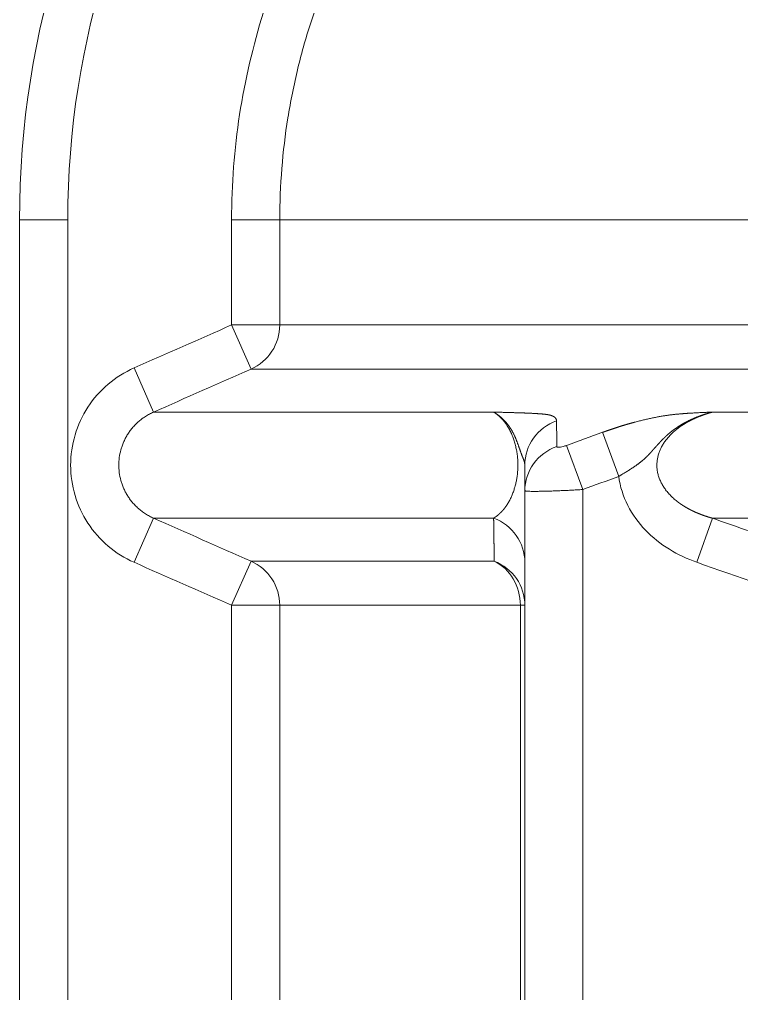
# Model space of a CAD drawing. Header units: millimetres. Extents: x 4664 to 8864, y -38 to 2932.
# Drawn here: x 7981.18 to 8000.72, y 1849.06 to 1875.44 of the extents above; entities that cross this region are included whole.
import ezdxf

# ---------------------------------------------------------------- set-up
doc = ezdxf.new("R2010")
doc.units = ezdxf.units.MM

msp = doc.modelspace()

# ---------------------------------------------------------------- linework, layer by layer
at = {"lineweight": 5}
for p, q in [((7982.482, 1870.016), (7981.176, 1870.016)), ((7981.176, 1870.016), (7981.176, 1707.535)), ((7982.482, 1707.535), (7982.482, 1870.016)), ((7986.918, 1870.016), (7986.918, 1867.166)), ((7986.918, 1870.016), (8049.112, 1870.016)), ((7988.222, 1867.166), (7988.222, 1870.016)), ((7986.918, 1867.166), (8049.112, 1867.166)), ((7986.918, 1867.166), (7987.445, 1865.971)), ((7984.276, 1866.001), (7984.803, 1864.806)), ((7987.445, 1865.971), (8048.214, 1865.971)), ((7994.012, 1864.806), (7984.803, 1864.806)), ((8052.029, 1864.806), (7999.933, 1864.806)), ((7997.397, 1863.064), (7996.962, 1864.258)), ((7996.423, 1862.708), (7995.986, 1863.903)), ((7994.855, 1714.873), (7994.855, 1862.677)), ((7996.423, 1862.708), (7996.423, 1714.842)), ((7984.276, 1860.738), (7984.803, 1861.933)), ((7994.012, 1861.933), (7984.803, 1861.933)), ((7999.513, 1860.738), (7999.933, 1861.933)), ((8055.342, 1861.933), (7999.933, 1861.933)), ((7986.918, 1859.573), (7987.445, 1860.768)), ((7994.029, 1860.768), (7987.445, 1860.768)), ((7986.918, 1859.573), (7986.918, 1848.517)), ((7986.918, 1859.573), (7994.855, 1859.573)), ((7988.222, 1848.517), (7988.222, 1859.573)), ((7994.735, 1859.573), (7994.735, 1848.517))]:
    msp.add_line(p, q, dxfattribs=at)
for radius in [24.377, 23.071]:
    msp.add_arc((8005.553, 1870.016), radius, 110.0316, 180, dxfattribs=at)
at = {"lineweight": 5, "extrusion": (0, 0, -1)}
for centre, major_axis, ratio, start_param, end_param in [((7986.918, 1867.166), (0, -1.306), 0.998861, 4.712389, 5.867354), ((7996.161, 1863.372), (-1.306, 0), 0.973612, 0, 1.221386), ((7996.161, 1862.677), (-1.306, 0), 0.971, 0, 1.228846), ((7993.55, 1860.738), (1.306, 0), 0.978111, 5.074213, 6.283185), ((7986.918, 1859.573), (0, -1.306), 0.998861, 3.557424, 4.712389), ((7993.55, 1859.573), (0, -1.306), 0.907984, 3.557424, 4.712389), ((7993.55, 1859.573), (1.306, 0), 0.98331, 5.087935, 6.283185)]:
    msp.add_ellipse(centre, major_axis=major_axis, ratio=ratio, start_param=start_param, end_param=end_param, dxfattribs=at)
at = {"lineweight": 5}
for points, knots in [([(7999.241, 1887.601), (7998.338, 1887.273), (7997.467, 1886.878), (7995.79, 1885.957), (7994.983, 1885.429), (7993.476, 1884.271), (7992.771, 1883.638), (7991.456, 1882.265), (7990.843, 1881.518), (7989.751, 1879.957), (7989.268, 1879.141), (7988.638, 1877.865), (7988.444, 1877.431), (7988.088, 1876.545), (7987.926, 1876.091), (7987.207, 1873.811), (7986.918, 1871.938), (7986.918, 1870.016)], [0, 0, 0, 0, 0.125, 0.125, 0.25, 0.25, 0.375, 0.375, 0.5, 0.5, 0.625, 0.625, 0.6875, 0.6875, 0.75, 0.75, 1, 1, 1, 1]), ([(7988.222, 1870.016), (7988.222, 1870.48), (7988.241, 1870.942), (7988.314, 1871.862), (7988.369, 1872.319), (7988.515, 1873.225), (7988.605, 1873.674), (7988.82, 1874.561), (7988.945, 1874.998), (7989.228, 1875.86), (7989.385, 1876.285), (7989.732, 1877.117), (7989.921, 1877.526), (7990.329, 1878.324), (7990.547, 1878.715), (7991.013, 1879.475), (7991.259, 1879.845), (7991.778, 1880.564), (7992.051, 1880.912), (7992.62, 1881.585), (7992.916, 1881.91), (7993.531, 1882.534), (7993.849, 1882.834), (7994.505, 1883.407), (7994.843, 1883.68), (7995.536, 1884.199), (7995.891, 1884.445), (7996.616, 1884.909), (7996.986, 1885.127), (7997.739, 1885.534), (7998.122, 1885.722), (7998.898, 1886.071), (7999.291, 1886.23), (7999.688, 1886.375)], [0, 0, 0, 0, 0.0625, 0.0625, 0.125, 0.125, 0.1875, 0.1875, 0.25, 0.25, 0.3125, 0.3125, 0.375, 0.375, 0.4375, 0.4375, 0.5, 0.5, 0.5625, 0.5625, 0.625, 0.625, 0.6875, 0.6875, 0.75, 0.75, 0.8125, 0.8125, 0.875, 0.875, 0.9375, 0.9375, 1, 1, 1, 1]), ([(7984.276, 1866.001), (7983.765, 1865.775), (7983.33, 1865.405), (7982.723, 1864.474), (7982.56, 1863.92), (7982.56, 1862.818), (7982.726, 1862.26), (7983.179, 1861.567), (7983.364, 1861.357), (7983.787, 1860.998), (7984.021, 1860.851), (7984.276, 1860.738)], [0, 0, 0, 0, 0.25, 0.25, 0.5, 0.5, 0.75, 0.75, 0.875, 0.875, 1, 1, 1, 1]), ([(7984.803, 1861.933), (7984.765, 1861.95), (7984.728, 1861.968), (7984.655, 1862.007), (7984.62, 1862.028), (7984.551, 1862.072), (7984.518, 1862.096), (7984.454, 1862.144), (7984.392, 1862.195), (7984.306, 1862.277), (7984.228, 1862.364), (7984.157, 1862.456), (7984.094, 1862.551), (7984.039, 1862.65), (7983.991, 1862.75), (7983.951, 1862.852), (7983.93, 1862.921), (7983.901, 1863.025), (7983.887, 1863.095), (7983.874, 1863.198), (7983.87, 1863.233), (7983.867, 1863.284), (7983.866, 1863.31), (7983.865, 1863.335), (7983.865, 1863.352), (7983.865, 1863.361), (7983.865, 1863.437), (7983.869, 1863.506), (7983.887, 1863.644), (7983.901, 1863.714), (7983.93, 1863.817), (7983.951, 1863.886), (7983.991, 1863.989), (7984.038, 1864.089), (7984.094, 1864.188), (7984.157, 1864.283), (7984.227, 1864.375), (7984.306, 1864.462), (7984.392, 1864.544), (7984.453, 1864.595), (7984.518, 1864.644), (7984.551, 1864.667), (7984.62, 1864.711), (7984.655, 1864.732), (7984.728, 1864.771), (7984.765, 1864.789), (7984.803, 1864.806)], [0, 0, 0, 0, 0.03125, 0.03125, 0.0625, 0.0625, 0.09375, 0.09375, 0.125, 0.15625, 0.1875, 0.21875, 0.25, 0.28125, 0.3125, 0.34375, 0.375, 0.375, 0.4375, 0.4375, 0.46875, 0.46875, 0.484375, 0.492188, 0.492188, 0.5, 0.5, 0.5625, 0.5625, 0.625, 0.625, 0.65625, 0.6875, 0.71875, 0.75, 0.78125, 0.8125, 0.84375, 0.875, 0.90625, 0.90625, 0.9375, 0.9375, 0.96875, 0.96875, 1, 1, 1, 1]), ([(7994.012, 1864.806), (7994.013, 1864.805), (7994.016, 1864.804), (7994.019, 1864.802), (7994.023, 1864.799), (7994.027, 1864.797), (7994.03, 1864.794), (7994.034, 1864.792), (7994.038, 1864.79), (7994.041, 1864.787), (7994.045, 1864.785), (7994.049, 1864.782), (7994.052, 1864.78), (7994.056, 1864.777), (7994.059, 1864.775), (7994.063, 1864.772), (7994.067, 1864.77), (7994.07, 1864.767), (7994.074, 1864.765), (7994.077, 1864.762), (7994.081, 1864.76), (7994.084, 1864.757), (7994.088, 1864.754), (7994.091, 1864.752), (7994.095, 1864.749), (7994.098, 1864.746), (7994.102, 1864.744), (7994.105, 1864.741), (7994.109, 1864.738), (7994.112, 1864.736), (7994.116, 1864.733), (7994.119, 1864.73), (7994.122, 1864.727), (7994.126, 1864.724), (7994.129, 1864.722), (7994.133, 1864.719), (7994.136, 1864.716), (7994.139, 1864.713), (7994.143, 1864.71), (7994.146, 1864.707), (7994.149, 1864.704), (7994.153, 1864.702), (7994.156, 1864.699), (7994.159, 1864.696), (7994.163, 1864.693), (7994.166, 1864.69), (7994.169, 1864.687), (7994.172, 1864.684), (7994.176, 1864.681), (7994.179, 1864.678), (7994.182, 1864.675), (7994.185, 1864.672), (7994.189, 1864.669), (7994.192, 1864.666), (7994.195, 1864.662), (7994.198, 1864.659), (7994.201, 1864.656), (7994.204, 1864.653), (7994.208, 1864.65), (7994.211, 1864.647), (7994.214, 1864.644), (7994.217, 1864.64), (7994.22, 1864.637), (7994.223, 1864.634), (7994.226, 1864.631), (7994.229, 1864.628), (7994.232, 1864.624), (7994.235, 1864.621), (7994.238, 1864.618), (7994.241, 1864.615), (7994.244, 1864.611), (7994.247, 1864.608), (7994.25, 1864.605), (7994.253, 1864.601), (7994.256, 1864.598), (7994.259, 1864.595), (7994.262, 1864.591), (7994.265, 1864.588), (7994.268, 1864.585), (7994.271, 1864.581), (7994.274, 1864.578), (7994.277, 1864.574), (7994.28, 1864.571), (7994.283, 1864.568), (7994.285, 1864.564), (7994.288, 1864.561), (7994.291, 1864.557), (7994.294, 1864.554), (7994.297, 1864.55), (7994.3, 1864.547), (7994.302, 1864.543), (7994.305, 1864.54), (7994.308, 1864.536), (7994.311, 1864.533), (7994.313, 1864.529), (7994.316, 1864.525), (7994.319, 1864.522), (7994.322, 1864.518), (7994.324, 1864.515), (7994.327, 1864.511), (7994.33, 1864.508), (7994.332, 1864.504), (7994.335, 1864.5), (7994.338, 1864.497), (7994.34, 1864.493), (7994.343, 1864.489), (7994.346, 1864.486), (7994.348, 1864.482), (7994.351, 1864.478), (7994.353, 1864.475), (7994.356, 1864.471), (7994.358, 1864.467), (7994.361, 1864.463), (7994.364, 1864.46), (7994.366, 1864.456), (7994.369, 1864.452), (7994.371, 1864.448), (7994.374, 1864.445), (7994.376, 1864.441), (7994.378, 1864.437), (7994.39, 1864.419), (7994.411, 1864.385), (7994.44, 1864.334), (7994.467, 1864.281), (7994.493, 1864.226), (7994.517, 1864.17), (7994.539, 1864.113), (7994.559, 1864.055), (7994.578, 1863.996), (7994.595, 1863.936), (7994.61, 1863.875), (7994.624, 1863.813), (7994.636, 1863.751), (7994.646, 1863.688), (7994.654, 1863.624), (7994.66, 1863.561), (7994.665, 1863.497), (7994.668, 1863.433), (7994.669, 1863.371), (7994.668, 1863.311), (7994.666, 1863.254), (7994.662, 1863.196), (7994.657, 1863.139), (7994.65, 1863.082), (7994.642, 1863.026), (7994.632, 1862.969), (7994.621, 1862.913), (7994.609, 1862.858), (7994.595, 1862.803), (7994.58, 1862.749), (7994.563, 1862.696), (7994.545, 1862.643), (7994.526, 1862.592), (7994.505, 1862.541), (7994.483, 1862.491), (7994.459, 1862.443), (7994.435, 1862.396), (7994.408, 1862.35), (7994.389, 1862.318), (7994.377, 1862.299), (7994.372, 1862.293), (7994.368, 1862.286), (7994.363, 1862.279), (7994.359, 1862.272), (7994.354, 1862.266), (7994.349, 1862.259), (7994.345, 1862.252), (7994.34, 1862.246), (7994.335, 1862.239), (7994.33, 1862.233), (7994.325, 1862.226), (7994.321, 1862.22), (7994.316, 1862.213), (7994.311, 1862.207), (7994.306, 1862.2), (7994.301, 1862.194), (7994.296, 1862.188), (7994.291, 1862.181), (7994.285, 1862.175), (7994.28, 1862.169), (7994.275, 1862.163), (7994.27, 1862.157), (7994.265, 1862.151), (7994.259, 1862.144), (7994.254, 1862.138), (7994.248, 1862.132), (7994.243, 1862.126), (7994.238, 1862.121), (7994.232, 1862.115), (7994.227, 1862.109), (7994.221, 1862.103), (7994.215, 1862.097), (7994.21, 1862.092), (7994.204, 1862.086), (7994.198, 1862.08), (7994.193, 1862.075), (7994.187, 1862.069), (7994.181, 1862.064), (7994.175, 1862.058), (7994.169, 1862.053), (7994.164, 1862.047), (7994.158, 1862.042), (7994.152, 1862.037), (7994.146, 1862.032), (7994.14, 1862.026), (7994.134, 1862.021), (7994.127, 1862.016), (7994.121, 1862.011), (7994.115, 1862.006), (7994.109, 1862.001), (7994.103, 1861.996), (7994.096, 1861.991), (7994.09, 1861.987), (7994.084, 1861.982), (7994.077, 1861.977), (7994.071, 1861.973), (7994.065, 1861.968), (7994.058, 1861.963), (7994.052, 1861.959), (7994.045, 1861.955), (7994.038, 1861.95), (7994.032, 1861.946), (7994.025, 1861.942), (7994.019, 1861.937), (7994.014, 1861.935), (7994.012, 1861.933)], [0, 0, 0, 0, 0.002514, 0.005021, 0.00752, 0.010013, 0.012498, 0.014977, 0.017448, 0.019913, 0.02237, 0.02482, 0.027263, 0.029699, 0.032128, 0.03455, 0.036964, 0.039372, 0.041773, 0.044166, 0.046552, 0.048932, 0.051304, 0.053669, 0.056027, 0.058378, 0.060722, 0.063059, 0.065389, 0.067711, 0.070027, 0.072336, 0.074637, 0.076931, 0.079219, 0.081499, 0.083772, 0.086038, 0.088297, 0.090549, 0.092794, 0.095031, 0.097262, 0.099486, 0.101702, 0.103912, 0.106114, 0.108309, 0.110498, 0.112679, 0.114853, 0.11702, 0.11918, 0.121333, 0.123478, 0.125617, 0.127749, 0.129873, 0.131991, 0.134101, 0.136205, 0.138301, 0.14039, 0.142473, 0.144548, 0.146616, 0.148677, 0.150731, 0.152778, 0.154818, 0.15685, 0.158876, 0.160895, 0.162906, 0.164911, 0.166909, 0.168899, 0.170883, 0.172859, 0.174828, 0.176791, 0.178746, 0.180694, 0.182635, 0.18457, 0.186497, 0.188417, 0.19033, 0.192236, 0.194135, 0.196027, 0.197912, 0.19979, 0.201661, 0.203525, 0.205382, 0.207231, 0.209074, 0.21091, 0.212739, 0.214561, 0.216376, 0.218183, 0.219984, 0.221778, 0.223565, 0.225345, 0.227118, 0.228883, 0.230642, 0.232394, 0.234139, 0.235877, 0.237608, 0.239332, 0.241049, 0.242759, 0.244462, 0.246158, 0.247847, 0.249529, 0.270675, 0.290846, 0.310051, 0.328303, 0.345614, 0.362001, 0.377483, 0.392086, 0.405836, 0.41877, 0.430929, 0.442364, 0.453136, 0.463321, 0.473004, 0.48229, 0.491292, 0.50014, 0.50808, 0.516138, 0.524408, 0.532974, 0.541916, 0.5513, 0.561186, 0.571624, 0.582656, 0.594318, 0.60664, 0.619647, 0.633362, 0.647801, 0.66298, 0.678912, 0.695608, 0.713077, 0.731328, 0.750365, 0.753403, 0.756464, 0.759548, 0.762654, 0.765783, 0.768934, 0.772108, 0.775306, 0.778525, 0.781768, 0.785034, 0.788322, 0.791633, 0.794967, 0.798324, 0.801703, 0.805106, 0.808531, 0.81198, 0.815451, 0.818945, 0.822462, 0.826003, 0.829566, 0.833151, 0.83676, 0.840392, 0.844047, 0.847725, 0.851426, 0.85515, 0.858897, 0.862666, 0.866459, 0.870275, 0.874114, 0.877976, 0.881861, 0.885769, 0.8897, 0.893654, 0.897631, 0.901631, 0.905654, 0.909701, 0.91377, 0.917862, 0.921978, 0.926116, 0.930278, 0.934462, 0.93867, 0.942901, 0.947155, 0.951432, 0.955732, 0.960055, 0.964401, 0.96877, 0.973162, 0.977577, 0.982016, 0.986477, 0.990962, 0.995469, 1, 1, 1, 1]), ([(7994.012, 1864.806), (7994.013, 1864.805), (7994.016, 1864.804), (7994.02, 1864.802), (7994.024, 1864.799), (7994.028, 1864.797), (7994.032, 1864.795), (7994.036, 1864.792), (7994.04, 1864.79), (7994.044, 1864.787), (7994.048, 1864.785), (7994.052, 1864.783), (7994.056, 1864.78), (7994.06, 1864.778), (7994.064, 1864.775), (7994.068, 1864.773), (7994.072, 1864.77), (7994.076, 1864.768), (7994.079, 1864.765), (7994.083, 1864.763), (7994.087, 1864.76), (7994.091, 1864.758), (7994.095, 1864.755), (7994.099, 1864.752), (7994.102, 1864.75), (7994.106, 1864.747), (7994.11, 1864.745), (7994.114, 1864.742), (7994.117, 1864.739), (7994.121, 1864.737), (7994.125, 1864.734), (7994.128, 1864.731), (7994.132, 1864.729), (7994.136, 1864.726), (7994.139, 1864.723), (7994.143, 1864.721), (7994.147, 1864.718), (7994.15, 1864.715), (7994.154, 1864.712), (7994.157, 1864.71), (7994.161, 1864.707), (7994.165, 1864.704), (7994.168, 1864.701), (7994.172, 1864.698), (7994.175, 1864.696), (7994.179, 1864.693), (7994.182, 1864.69), (7994.186, 1864.687), (7994.189, 1864.684), (7994.192, 1864.681), (7994.196, 1864.679), (7994.199, 1864.676), (7994.203, 1864.673), (7994.206, 1864.67), (7994.209, 1864.667), (7994.213, 1864.664), (7994.216, 1864.661), (7994.219, 1864.658), (7994.223, 1864.655), (7994.226, 1864.652), (7994.229, 1864.649), (7994.233, 1864.646), (7994.236, 1864.643), (7994.239, 1864.641), (7994.242, 1864.638), (7994.246, 1864.635), (7994.249, 1864.632), (7994.252, 1864.629), (7994.255, 1864.626), (7994.258, 1864.623), (7994.261, 1864.62), (7994.265, 1864.616), (7994.268, 1864.613), (7994.271, 1864.61), (7994.274, 1864.607), (7994.277, 1864.604), (7994.28, 1864.601), (7994.283, 1864.598), (7994.286, 1864.595), (7994.289, 1864.592), (7994.292, 1864.589), (7994.295, 1864.586), (7994.298, 1864.583), (7994.301, 1864.58), (7994.304, 1864.577), (7994.307, 1864.573), (7994.31, 1864.57), (7994.313, 1864.567), (7994.316, 1864.564), (7994.319, 1864.561), (7994.321, 1864.558), (7994.324, 1864.555), (7994.327, 1864.551), (7994.33, 1864.548), (7994.333, 1864.545), (7994.336, 1864.542), (7994.338, 1864.539), (7994.341, 1864.536), (7994.344, 1864.532), (7994.347, 1864.529), (7994.349, 1864.526), (7994.352, 1864.523), (7994.355, 1864.52), (7994.357, 1864.517), (7994.36, 1864.513), (7994.363, 1864.51), (7994.365, 1864.507), (7994.368, 1864.504), (7994.371, 1864.5), (7994.373, 1864.497), (7994.376, 1864.494), (7994.378, 1864.491), (7994.381, 1864.488), (7994.384, 1864.484), (7994.386, 1864.481), (7994.389, 1864.478), (7994.391, 1864.475), (7994.394, 1864.471), (7994.396, 1864.468), (7994.399, 1864.465), (7994.401, 1864.462), (7994.403, 1864.458), (7994.406, 1864.455), (7994.408, 1864.452), (7994.411, 1864.449), (7994.413, 1864.446), (7994.415, 1864.442), (7994.418, 1864.439), (7994.42, 1864.436), (7994.422, 1864.433), (7994.425, 1864.429), (7994.427, 1864.426), (7994.429, 1864.423), (7994.432, 1864.42), (7994.434, 1864.416), (7994.436, 1864.413), (7994.438, 1864.41), (7994.44, 1864.407), (7994.443, 1864.404), (7994.445, 1864.4), (7994.447, 1864.397), (7994.449, 1864.394), (7994.451, 1864.391), (7994.453, 1864.388), (7994.455, 1864.384), (7994.458, 1864.381), (7994.46, 1864.378), (7994.467, 1864.367), (7994.478, 1864.349), (7994.494, 1864.323), (7994.51, 1864.296), (7994.524, 1864.27), (7994.539, 1864.244), (7994.552, 1864.218), (7994.565, 1864.192), (7994.577, 1864.166), (7994.589, 1864.141), (7994.6, 1864.116), (7994.611, 1864.091), (7994.62, 1864.067), (7994.63, 1864.044), (7994.639, 1864.021), (7994.647, 1863.999), (7994.655, 1863.978), (7994.662, 1863.957), (7994.669, 1863.937), (7994.677, 1863.914), (7994.687, 1863.888), (7994.697, 1863.858), (7994.707, 1863.829), (7994.717, 1863.801), (7994.727, 1863.774), (7994.736, 1863.747), (7994.745, 1863.721), (7994.754, 1863.697), (7994.763, 1863.673), (7994.771, 1863.651), (7994.779, 1863.629), (7994.785, 1863.614), (7994.789, 1863.605), (7994.791, 1863.601), (7994.792, 1863.597), (7994.794, 1863.592), (7994.796, 1863.588), (7994.798, 1863.584), (7994.799, 1863.58), (7994.801, 1863.576), (7994.803, 1863.571), (7994.805, 1863.567), (7994.806, 1863.563), (7994.808, 1863.559), (7994.81, 1863.554), (7994.812, 1863.55), (7994.813, 1863.546), (7994.815, 1863.542), (7994.817, 1863.537), (7994.818, 1863.533), (7994.82, 1863.529), (7994.822, 1863.524), (7994.823, 1863.52), (7994.825, 1863.516), (7994.827, 1863.511), (7994.828, 1863.507), (7994.83, 1863.503), (7994.831, 1863.498), (7994.833, 1863.494), (7994.834, 1863.489), (7994.836, 1863.485), (7994.837, 1863.48), (7994.838, 1863.476), (7994.84, 1863.471), (7994.841, 1863.467), (7994.842, 1863.462), (7994.844, 1863.458), (7994.845, 1863.453), (7994.846, 1863.449), (7994.847, 1863.444), (7994.848, 1863.439), (7994.849, 1863.435), (7994.85, 1863.43), (7994.851, 1863.425), (7994.851, 1863.42), (7994.852, 1863.416), (7994.853, 1863.411), (7994.853, 1863.406), (7994.854, 1863.401), (7994.854, 1863.396), (7994.855, 1863.391), (7994.855, 1863.386), (7994.855, 1863.382), (7994.855, 1863.377), (7994.855, 1863.373), (7994.855, 1863.372)], [0, 0, 0, 0, 0.004573, 0.009129, 0.013669, 0.018191, 0.022696, 0.027185, 0.031657, 0.036112, 0.04055, 0.044972, 0.049376, 0.053764, 0.058136, 0.06249, 0.066828, 0.07115, 0.075455, 0.079743, 0.084015, 0.08827, 0.092509, 0.096731, 0.100937, 0.105126, 0.109299, 0.113456, 0.117596, 0.12172, 0.125828, 0.129919, 0.133995, 0.138054, 0.142096, 0.146123, 0.150134, 0.154128, 0.158106, 0.162069, 0.166015, 0.169945, 0.17386, 0.177758, 0.18164, 0.185507, 0.189358, 0.193192, 0.197011, 0.200815, 0.204602, 0.208374, 0.21213, 0.21587, 0.219595, 0.223304, 0.226998, 0.230676, 0.234338, 0.237985, 0.241616, 0.245232, 0.248833, 0.252418, 0.255987, 0.259542, 0.263081, 0.266604, 0.270113, 0.273606, 0.277083, 0.280546, 0.283993, 0.287426, 0.290843, 0.294245, 0.297631, 0.301003, 0.30436, 0.307701, 0.311028, 0.314339, 0.317636, 0.320918, 0.324185, 0.327436, 0.330673, 0.333896, 0.337103, 0.340295, 0.343473, 0.346636, 0.349785, 0.352918, 0.356037, 0.359142, 0.362231, 0.365307, 0.368369, 0.371417, 0.374451, 0.377471, 0.380477, 0.383469, 0.386446, 0.389409, 0.392358, 0.395292, 0.398212, 0.401118, 0.404008, 0.406885, 0.409746, 0.412593, 0.415426, 0.418243, 0.421046, 0.423834, 0.426607, 0.429365, 0.432109, 0.434837, 0.437551, 0.440249, 0.442933, 0.445601, 0.448255, 0.450894, 0.453517, 0.456125, 0.458719, 0.461297, 0.46386, 0.466408, 0.468941, 0.471459, 0.473961, 0.476449, 0.478921, 0.481379, 0.483821, 0.486248, 0.48866, 0.491057, 0.493438, 0.495805, 0.498157, 0.500493, 0.519417, 0.537651, 0.555211, 0.57211, 0.588363, 0.603982, 0.618954, 0.633276, 0.646952, 0.659987, 0.672393, 0.68418, 0.695361, 0.70595, 0.715978, 0.725478, 0.734455, 0.742915, 0.750866, 0.763549, 0.775741, 0.787464, 0.798743, 0.809604, 0.820073, 0.830162, 0.839905, 0.849335, 0.858484, 0.867381, 0.876057, 0.877919, 0.879797, 0.88169, 0.883599, 0.885524, 0.887464, 0.889421, 0.891395, 0.893386, 0.895393, 0.897418, 0.899461, 0.901521, 0.903599, 0.905695, 0.907809, 0.909941, 0.912093, 0.914263, 0.916452, 0.91866, 0.920887, 0.923133, 0.9254, 0.927685, 0.929991, 0.932316, 0.934662, 0.937028, 0.939413, 0.941819, 0.944246, 0.946693, 0.94916, 0.951649, 0.954157, 0.956687, 0.959237, 0.961808, 0.9644, 0.967013, 0.969647, 0.972302, 0.974977, 0.977674, 0.980391, 0.983129, 0.985888, 0.988668, 0.99147, 0.994292, 0.997136, 1, 1, 1, 1]), ([(7995.714, 1864.566), (7995.714, 1864.567), (7995.714, 1864.568), (7995.714, 1864.569), (7995.714, 1864.571), (7995.714, 1864.573), (7995.714, 1864.574), (7995.714, 1864.576), (7995.714, 1864.578), (7995.714, 1864.579), (7995.713, 1864.581), (7995.713, 1864.582), (7995.713, 1864.584), (7995.713, 1864.586), (7995.712, 1864.587), (7995.712, 1864.589), (7995.712, 1864.59), (7995.711, 1864.592), (7995.711, 1864.593), (7995.711, 1864.595), (7995.71, 1864.596), (7995.71, 1864.598), (7995.71, 1864.6), (7995.709, 1864.601), (7995.709, 1864.603), (7995.708, 1864.604), (7995.708, 1864.605), (7995.707, 1864.607), (7995.707, 1864.608), (7995.706, 1864.61), (7995.705, 1864.611), (7995.705, 1864.613), (7995.704, 1864.614), (7995.704, 1864.616), (7995.703, 1864.617), (7995.702, 1864.619), (7995.702, 1864.62), (7995.701, 1864.621), (7995.7, 1864.623), (7995.699, 1864.624), (7995.699, 1864.626), (7995.698, 1864.627), (7995.697, 1864.628), (7995.696, 1864.63), (7995.695, 1864.631), (7995.695, 1864.632), (7995.694, 1864.634), (7995.693, 1864.635), (7995.692, 1864.636), (7995.691, 1864.638), (7995.69, 1864.639), (7995.689, 1864.64), (7995.688, 1864.642), (7995.687, 1864.643), (7995.686, 1864.644), (7995.685, 1864.645), (7995.684, 1864.647), (7995.683, 1864.648), (7995.681, 1864.649), (7995.68, 1864.65), (7995.679, 1864.652), (7995.678, 1864.653), (7995.677, 1864.654), (7995.676, 1864.655), (7995.674, 1864.657), (7995.673, 1864.658), (7995.672, 1864.659), (7995.671, 1864.66), (7995.669, 1864.661), (7995.668, 1864.662), (7995.667, 1864.664), (7995.665, 1864.665), (7995.664, 1864.666), (7995.662, 1864.667), (7995.661, 1864.668), (7995.659, 1864.669), (7995.658, 1864.67), (7995.657, 1864.672), (7995.655, 1864.673), (7995.654, 1864.674), (7995.652, 1864.675), (7995.65, 1864.676), (7995.649, 1864.677), (7995.647, 1864.678), (7995.646, 1864.679), (7995.644, 1864.68), (7995.642, 1864.681), (7995.641, 1864.682), (7995.639, 1864.683), (7995.637, 1864.684), (7995.635, 1864.685), (7995.634, 1864.686), (7995.632, 1864.687), (7995.63, 1864.688), (7995.628, 1864.689), (7995.626, 1864.69), (7995.625, 1864.691), (7995.623, 1864.692), (7995.621, 1864.693), (7995.619, 1864.694), (7995.617, 1864.695), (7995.615, 1864.696), (7995.613, 1864.697), (7995.611, 1864.698), (7995.609, 1864.699), (7995.607, 1864.7), (7995.605, 1864.701), (7995.603, 1864.702), (7995.601, 1864.702), (7995.599, 1864.703), (7995.597, 1864.704), (7995.594, 1864.705), (7995.592, 1864.706), (7995.59, 1864.707), (7995.588, 1864.708), (7995.586, 1864.708), (7995.583, 1864.709), (7995.581, 1864.71), (7995.579, 1864.711), (7995.577, 1864.712), (7995.574, 1864.712), (7995.572, 1864.713), (7995.57, 1864.714), (7995.567, 1864.715), (7995.565, 1864.716), (7995.562, 1864.716), (7995.56, 1864.717), (7995.558, 1864.718), (7995.555, 1864.719), (7995.553, 1864.719), (7995.55, 1864.72), (7995.547, 1864.721), (7995.545, 1864.722), (7995.542, 1864.722), (7995.54, 1864.723), (7995.537, 1864.724), (7995.535, 1864.724), (7995.532, 1864.725), (7995.529, 1864.726), (7995.527, 1864.726), (7995.524, 1864.727), (7995.521, 1864.728), (7995.518, 1864.728), (7995.516, 1864.729), (7995.513, 1864.729), (7995.51, 1864.73), (7995.507, 1864.731), (7995.503, 1864.732), (7995.496, 1864.733), (7995.488, 1864.735), (7995.479, 1864.736), (7995.47, 1864.738), (7995.461, 1864.739), (7995.451, 1864.741), (7995.44, 1864.742), (7995.429, 1864.744), (7995.418, 1864.745), (7995.407, 1864.746), (7995.395, 1864.748), (7995.382, 1864.749), (7995.369, 1864.751), (7995.356, 1864.752), (7995.342, 1864.753), (7995.328, 1864.755), (7995.314, 1864.756), (7995.299, 1864.757), (7995.284, 1864.758), (7995.268, 1864.76), (7995.252, 1864.761), (7995.236, 1864.762), (7995.219, 1864.763), (7995.202, 1864.764), (7995.184, 1864.766), (7995.166, 1864.767), (7995.147, 1864.768), (7995.129, 1864.769), (7995.109, 1864.77), (7995.09, 1864.771), (7995.07, 1864.772), (7995.049, 1864.773), (7995.029, 1864.774), (7995.008, 1864.775), (7994.987, 1864.776), (7994.965, 1864.777), (7994.943, 1864.778), (7994.92, 1864.779), (7994.896, 1864.78), (7994.871, 1864.781), (7994.846, 1864.782), (7994.82, 1864.783), (7994.794, 1864.783), (7994.767, 1864.784), (7994.739, 1864.785), (7994.711, 1864.786), (7994.682, 1864.787), (7994.652, 1864.788), (7994.622, 1864.789), (7994.591, 1864.79), (7994.559, 1864.791), (7994.527, 1864.792), (7994.494, 1864.793), (7994.461, 1864.794), (7994.426, 1864.795), (7994.392, 1864.796), (7994.356, 1864.797), (7994.32, 1864.798), (7994.284, 1864.799), (7994.247, 1864.8), (7994.209, 1864.801), (7994.171, 1864.802), (7994.132, 1864.803), (7994.092, 1864.804), (7994.052, 1864.805), (7994.025, 1864.806), (7994.012, 1864.806)], [0, 0, 0, 0, 0.001676, 0.003352, 0.005027, 0.006702, 0.008378, 0.010053, 0.011728, 0.013403, 0.015077, 0.016752, 0.018427, 0.020102, 0.021776, 0.023451, 0.025125, 0.0268, 0.028475, 0.030149, 0.031824, 0.033499, 0.035174, 0.036849, 0.038524, 0.0402, 0.041875, 0.043551, 0.045226, 0.046902, 0.048579, 0.050255, 0.051932, 0.053609, 0.055286, 0.056963, 0.058641, 0.060319, 0.061997, 0.063676, 0.065355, 0.067034, 0.068714, 0.070394, 0.072075, 0.073755, 0.075437, 0.077119, 0.078801, 0.080484, 0.082167, 0.083851, 0.085535, 0.08722, 0.088905, 0.090591, 0.092277, 0.093965, 0.095652, 0.09734, 0.099029, 0.100719, 0.102409, 0.1041, 0.105791, 0.107484, 0.109177, 0.11087, 0.112565, 0.11426, 0.115956, 0.117653, 0.11935, 0.121048, 0.122747, 0.124447, 0.126148, 0.12785, 0.129553, 0.131256, 0.13296, 0.134666, 0.136372, 0.138079, 0.139787, 0.141496, 0.143206, 0.144917, 0.14663, 0.148343, 0.150057, 0.151772, 0.153488, 0.155206, 0.156924, 0.158644, 0.160364, 0.162086, 0.163809, 0.165533, 0.167259, 0.168985, 0.170713, 0.172442, 0.174172, 0.175903, 0.177636, 0.17937, 0.181105, 0.182841, 0.184579, 0.186318, 0.188058, 0.1898, 0.191543, 0.193288, 0.195034, 0.196781, 0.198529, 0.20028, 0.202031, 0.203784, 0.205538, 0.207294, 0.209052, 0.21081, 0.212571, 0.214333, 0.216096, 0.217861, 0.219628, 0.221396, 0.223165, 0.224937, 0.22671, 0.228484, 0.23026, 0.232038, 0.233817, 0.235599, 0.237381, 0.239166, 0.240952, 0.24274, 0.244529, 0.246321, 0.248114, 0.249909, 0.254842, 0.259939, 0.265199, 0.270624, 0.276213, 0.281967, 0.287885, 0.293969, 0.300218, 0.306632, 0.313212, 0.319957, 0.326868, 0.333946, 0.341189, 0.348598, 0.356174, 0.363916, 0.371824, 0.379899, 0.38814, 0.396548, 0.405123, 0.413864, 0.422773, 0.431848, 0.44109, 0.450499, 0.460074, 0.469817, 0.479728, 0.489805, 0.500049, 0.510106, 0.520482, 0.531176, 0.542189, 0.55352, 0.565169, 0.577136, 0.589422, 0.602027, 0.614949, 0.62819, 0.641749, 0.655627, 0.669823, 0.684337, 0.699169, 0.71432, 0.729788, 0.745575, 0.761681, 0.778104, 0.794846, 0.811906, 0.829284, 0.84698, 0.864994, 0.883327, 0.901977, 0.920946, 0.940232, 0.959837, 0.979759, 1, 1, 1, 1]), ([(7999.933, 1864.806), (7999.92, 1864.806), (7999.893, 1864.805), (7999.854, 1864.803), (7999.816, 1864.801), (7999.781, 1864.8), (7999.747, 1864.798), (7999.714, 1864.797), (7999.684, 1864.796), (7999.655, 1864.794), (7999.614, 1864.792), (7999.562, 1864.79), (7999.498, 1864.787), (7999.436, 1864.783), (7999.376, 1864.78), (7999.325, 1864.777), (7999.282, 1864.774), (7999.247, 1864.772), (7999.213, 1864.769), (7999.18, 1864.767), (7999.147, 1864.765), (7999.116, 1864.762), (7999.085, 1864.76), (7999.055, 1864.757), (7999.026, 1864.754), (7998.994, 1864.751), (7998.959, 1864.748), (7998.919, 1864.744), (7998.88, 1864.739), (7998.841, 1864.735), (7998.803, 1864.73), (7998.764, 1864.725), (7998.726, 1864.72), (7998.688, 1864.714), (7998.646, 1864.708), (7998.6, 1864.701), (7998.549, 1864.692), (7998.497, 1864.684), (7998.445, 1864.674), (7998.393, 1864.664), (7998.34, 1864.654), (7998.287, 1864.643), (7998.233, 1864.631), (7998.18, 1864.619), (7998.125, 1864.607), (7998.07, 1864.594), (7998.015, 1864.581), (7997.959, 1864.567), (7997.903, 1864.552), (7997.861, 1864.541), (7997.833, 1864.534), (7997.82, 1864.53), (7997.807, 1864.527), (7997.794, 1864.523), (7997.78, 1864.519), (7997.767, 1864.516), (7997.754, 1864.512), (7997.741, 1864.508), (7997.728, 1864.505), (7997.714, 1864.501), (7997.701, 1864.497), (7997.688, 1864.494), (7997.675, 1864.49), (7997.661, 1864.486), (7997.648, 1864.482), (7997.635, 1864.478), (7997.622, 1864.474), (7997.608, 1864.471), (7997.595, 1864.467), (7997.582, 1864.463), (7997.568, 1864.459), (7997.555, 1864.455), (7997.542, 1864.451), (7997.528, 1864.447), (7997.515, 1864.443), (7997.502, 1864.439), (7997.488, 1864.434), (7997.475, 1864.43), (7997.462, 1864.426), (7997.448, 1864.422), (7997.435, 1864.418), (7997.421, 1864.414), (7997.408, 1864.41), (7997.395, 1864.405), (7997.381, 1864.401), (7997.368, 1864.397), (7997.354, 1864.392), (7997.341, 1864.388), (7997.328, 1864.384), (7997.314, 1864.379), (7997.301, 1864.375), (7997.287, 1864.371), (7997.274, 1864.366), (7997.26, 1864.362), (7997.247, 1864.357), (7997.233, 1864.353), (7997.22, 1864.348), (7997.206, 1864.344), (7997.193, 1864.339), (7997.179, 1864.334), (7997.166, 1864.33), (7997.152, 1864.325), (7997.139, 1864.321), (7997.125, 1864.316), (7997.112, 1864.311), (7997.098, 1864.306), (7997.085, 1864.302), (7997.071, 1864.297), (7997.057, 1864.292), (7997.044, 1864.287), (7997.03, 1864.283), (7997.017, 1864.278), (7997.003, 1864.273), (7996.99, 1864.268), (7996.976, 1864.263), (7996.967, 1864.26), (7996.962, 1864.258)], [0, 0, 0, 0, 0.016702, 0.032691, 0.047967, 0.062529, 0.076379, 0.089516, 0.101939, 0.113649, 0.124645, 0.151484, 0.177355, 0.20226, 0.2262, 0.249175, 0.263478, 0.277366, 0.290841, 0.303903, 0.316552, 0.328788, 0.340611, 0.352024, 0.363025, 0.373616, 0.388469, 0.403073, 0.41743, 0.431543, 0.445415, 0.459049, 0.472447, 0.485613, 0.498551, 0.515713, 0.532773, 0.549739, 0.566621, 0.583427, 0.600166, 0.616846, 0.633477, 0.650068, 0.666627, 0.683165, 0.69969, 0.716211, 0.732738, 0.74928, 0.753118, 0.756953, 0.760784, 0.764612, 0.768437, 0.772258, 0.776077, 0.779892, 0.783705, 0.787515, 0.791322, 0.795127, 0.798929, 0.802729, 0.806527, 0.810323, 0.814117, 0.817909, 0.821699, 0.825488, 0.829275, 0.833061, 0.836846, 0.840629, 0.844412, 0.848193, 0.851974, 0.855754, 0.859533, 0.863312, 0.867091, 0.870869, 0.874647, 0.878425, 0.882204, 0.885982, 0.889761, 0.89354, 0.89732, 0.901101, 0.904882, 0.908664, 0.912447, 0.916232, 0.920017, 0.923804, 0.927592, 0.931382, 0.935174, 0.938968, 0.942763, 0.94656, 0.95036, 0.954162, 0.957966, 0.961772, 0.965582, 0.969394, 0.973208, 0.977026, 0.980847, 0.984671, 0.988498, 0.992328, 0.996162, 1, 1, 1, 1]), ([(7997.397, 1863.064), (7997.397, 1863.064), (7997.397, 1863.064), (7997.397, 1863.064), (7997.397, 1863.064), (7997.398, 1863.064), (7997.398, 1863.064), (7997.398, 1863.064), (7997.399, 1863.065), (7997.399, 1863.065), (7997.399, 1863.065), (7997.4, 1863.065), (7997.401, 1863.066), (7997.401, 1863.066), (7997.402, 1863.067), (7997.403, 1863.067), (7997.404, 1863.068), (7997.405, 1863.068), (7997.406, 1863.069), (7997.407, 1863.07), (7997.408, 1863.07), (7997.409, 1863.071), (7997.41, 1863.072), (7997.411, 1863.072), (7997.413, 1863.073), (7997.414, 1863.074), (7997.416, 1863.075), (7997.417, 1863.076), (7997.421, 1863.078), (7997.426, 1863.081), (7997.433, 1863.086), (7997.445, 1863.093), (7997.463, 1863.104), (7997.492, 1863.121), (7997.528, 1863.143), (7997.572, 1863.17), (7997.616, 1863.197), (7997.659, 1863.224), (7997.701, 1863.25), (7997.736, 1863.273), (7997.765, 1863.292), (7997.789, 1863.307), (7997.812, 1863.323), (7997.835, 1863.338), (7997.857, 1863.354), (7997.878, 1863.369), (7997.9, 1863.384), (7997.92, 1863.399), (7997.941, 1863.414), (7997.96, 1863.429), (7997.98, 1863.444), (7997.999, 1863.459), (7998.017, 1863.474), (7998.035, 1863.488), (7998.05, 1863.501), (7998.062, 1863.511), (7998.071, 1863.518), (7998.079, 1863.526), (7998.088, 1863.533), (7998.096, 1863.541), (7998.105, 1863.549), (7998.113, 1863.557), (7998.122, 1863.565), (7998.13, 1863.573), (7998.138, 1863.581), (7998.147, 1863.589), (7998.155, 1863.597), (7998.163, 1863.605), (7998.171, 1863.613), (7998.179, 1863.622), (7998.187, 1863.63), (7998.196, 1863.638), (7998.204, 1863.647), (7998.212, 1863.655), (7998.22, 1863.664), (7998.228, 1863.672), (7998.236, 1863.681), (7998.244, 1863.69), (7998.252, 1863.699), (7998.26, 1863.707), (7998.268, 1863.716), (7998.276, 1863.725), (7998.284, 1863.734), (7998.292, 1863.743), (7998.3, 1863.752), (7998.309, 1863.762), (7998.317, 1863.771), (7998.325, 1863.78), (7998.333, 1863.789), (7998.341, 1863.799), (7998.35, 1863.808), (7998.358, 1863.817), (7998.366, 1863.827), (7998.375, 1863.836), (7998.383, 1863.846), (7998.392, 1863.856), (7998.4, 1863.865), (7998.409, 1863.875), (7998.417, 1863.885), (7998.426, 1863.894), (7998.435, 1863.904), (7998.444, 1863.914), (7998.453, 1863.924), (7998.462, 1863.934), (7998.471, 1863.944), (7998.48, 1863.954), (7998.49, 1863.964), (7998.499, 1863.974), (7998.509, 1863.984), (7998.518, 1863.995), (7998.528, 1864.005), (7998.538, 1864.015), (7998.548, 1864.026), (7998.558, 1864.036), (7998.568, 1864.047), (7998.576, 1864.055), (7998.583, 1864.062), (7998.587, 1864.066), (7998.592, 1864.071), (7998.596, 1864.075), (7998.601, 1864.08), (7998.606, 1864.085), (7998.611, 1864.09), (7998.615, 1864.095), (7998.62, 1864.099), (7998.625, 1864.104), (7998.631, 1864.109), (7998.636, 1864.114), (7998.641, 1864.119), (7998.646, 1864.125), (7998.652, 1864.13), (7998.657, 1864.135), (7998.663, 1864.14), (7998.668, 1864.145), (7998.674, 1864.151), (7998.679, 1864.156), (7998.685, 1864.161), (7998.691, 1864.167), (7998.697, 1864.172), (7998.703, 1864.177), (7998.709, 1864.183), (7998.715, 1864.188), (7998.721, 1864.194), (7998.728, 1864.199), (7998.734, 1864.205), (7998.741, 1864.211), (7998.747, 1864.216), (7998.754, 1864.222), (7998.761, 1864.228), (7998.767, 1864.233), (7998.774, 1864.239), (7998.781, 1864.245), (7998.788, 1864.251), (7998.795, 1864.257), (7998.803, 1864.262), (7998.81, 1864.268), (7998.817, 1864.274), (7998.825, 1864.28), (7998.832, 1864.286), (7998.84, 1864.292), (7998.848, 1864.298), (7998.856, 1864.304), (7998.864, 1864.31), (7998.872, 1864.316), (7998.88, 1864.322), (7998.888, 1864.328), (7998.896, 1864.335), (7998.905, 1864.341), (7998.913, 1864.347), (7998.922, 1864.353), (7998.931, 1864.359), (7998.94, 1864.365), (7998.949, 1864.372), (7998.958, 1864.378), (7998.967, 1864.384), (7998.976, 1864.39), (7998.986, 1864.397), (7998.995, 1864.403), (7999.005, 1864.409), (7999.014, 1864.415), (7999.024, 1864.422), (7999.034, 1864.428), (7999.044, 1864.434), (7999.054, 1864.441), (7999.064, 1864.447), (7999.074, 1864.453), (7999.085, 1864.459), (7999.095, 1864.466), (7999.106, 1864.472), (7999.117, 1864.478), (7999.127, 1864.484), (7999.138, 1864.491), (7999.149, 1864.497), (7999.16, 1864.503), (7999.171, 1864.509), (7999.183, 1864.515), (7999.194, 1864.522), (7999.206, 1864.528), (7999.217, 1864.534), (7999.229, 1864.54), (7999.241, 1864.546), (7999.253, 1864.552), (7999.265, 1864.558), (7999.277, 1864.565), (7999.29, 1864.571), (7999.302, 1864.577), (7999.315, 1864.583), (7999.327, 1864.589), (7999.34, 1864.595), (7999.353, 1864.601), (7999.366, 1864.607), (7999.379, 1864.613), (7999.392, 1864.619), (7999.406, 1864.625), (7999.419, 1864.631), (7999.433, 1864.636), (7999.447, 1864.642), (7999.461, 1864.648), (7999.475, 1864.654), (7999.489, 1864.66), (7999.503, 1864.665), (7999.517, 1864.671), (7999.532, 1864.677), (7999.546, 1864.682), (7999.561, 1864.688), (7999.576, 1864.694), (7999.591, 1864.699), (7999.606, 1864.705), (7999.621, 1864.71), (7999.637, 1864.716), (7999.652, 1864.721), (7999.668, 1864.727), (7999.683, 1864.732), (7999.699, 1864.737), (7999.715, 1864.742), (7999.731, 1864.748), (7999.748, 1864.753), (7999.764, 1864.758), (7999.78, 1864.763), (7999.797, 1864.768), (7999.814, 1864.773), (7999.83, 1864.778), (7999.847, 1864.783), (7999.864, 1864.788), (7999.881, 1864.792), (7999.899, 1864.797), (7999.916, 1864.802), (7999.928, 1864.805), (7999.933, 1864.806)], [0, 0, 0, 0, 0.000011, 0.000044, 0.000097, 0.000172, 0.000267, 0.000384, 0.000522, 0.000681, 0.000861, 0.001062, 0.001284, 0.001528, 0.001792, 0.002078, 0.002385, 0.002713, 0.003062, 0.003432, 0.003824, 0.004236, 0.00467, 0.005125, 0.005601, 0.006098, 0.006616, 0.007156, 0.007717, 0.010313, 0.012921, 0.01554, 0.023374, 0.031156, 0.04692, 0.062312, 0.078488, 0.094254, 0.109602, 0.124524, 0.133533, 0.142436, 0.151235, 0.159928, 0.168516, 0.177, 0.18538, 0.193659, 0.201839, 0.209921, 0.217907, 0.225798, 0.233596, 0.241304, 0.248924, 0.252729, 0.256535, 0.260342, 0.26415, 0.26796, 0.271771, 0.275586, 0.279403, 0.283224, 0.287049, 0.290878, 0.294712, 0.298551, 0.302395, 0.306246, 0.310104, 0.313969, 0.317841, 0.321721, 0.32561, 0.329507, 0.333414, 0.337331, 0.341259, 0.345197, 0.349146, 0.353108, 0.357081, 0.361067, 0.365067, 0.36908, 0.373107, 0.377149, 0.381206, 0.385278, 0.389367, 0.393472, 0.397594, 0.401733, 0.40589, 0.410066, 0.41426, 0.418473, 0.422707, 0.42696, 0.431234, 0.43553, 0.439851, 0.4442, 0.448577, 0.45298, 0.457412, 0.461872, 0.466359, 0.470876, 0.475421, 0.479995, 0.484598, 0.48923, 0.493891, 0.498581, 0.500619, 0.502681, 0.504765, 0.506873, 0.509003, 0.511157, 0.513334, 0.515534, 0.517758, 0.520004, 0.522274, 0.524567, 0.526884, 0.529223, 0.531586, 0.533973, 0.536383, 0.538817, 0.541275, 0.543756, 0.546262, 0.548791, 0.551345, 0.553924, 0.556527, 0.559154, 0.561806, 0.564484, 0.567186, 0.569914, 0.572666, 0.575445, 0.578249, 0.581079, 0.583935, 0.586817, 0.589725, 0.59266, 0.595621, 0.59861, 0.601625, 0.604667, 0.607737, 0.610835, 0.61396, 0.617113, 0.620294, 0.623504, 0.626744, 0.630013, 0.633311, 0.636639, 0.639996, 0.643382, 0.646797, 0.650242, 0.653715, 0.657218, 0.660749, 0.664309, 0.667898, 0.671516, 0.675162, 0.678836, 0.682539, 0.686269, 0.690028, 0.693814, 0.697627, 0.701468, 0.705336, 0.709231, 0.713153, 0.717102, 0.721079, 0.725084, 0.729118, 0.733181, 0.737273, 0.741394, 0.745545, 0.749726, 0.753936, 0.758177, 0.762448, 0.766749, 0.771082, 0.775445, 0.77984, 0.784266, 0.788724, 0.793214, 0.797736, 0.802291, 0.806878, 0.811498, 0.816152, 0.820839, 0.82556, 0.830314, 0.835102, 0.839924, 0.844779, 0.849668, 0.85459, 0.859546, 0.864536, 0.869559, 0.874616, 0.879707, 0.88483, 0.889988, 0.895178, 0.900402, 0.905659, 0.91095, 0.916273, 0.921629, 0.927018, 0.93244, 0.937895, 0.943381, 0.948901, 0.954452, 0.960035, 0.96565, 0.971297, 0.976976, 0.982685, 0.988426, 0.994198, 1, 1, 1, 1]), ([(7999.933, 1861.933), (7999.931, 1861.934), (7999.925, 1861.935), (7999.916, 1861.938), (7999.908, 1861.94), (7999.899, 1861.943), (7999.891, 1861.945), (7999.882, 1861.947), (7999.874, 1861.95), (7999.866, 1861.952), (7999.857, 1861.955), (7999.849, 1861.957), (7999.84, 1861.96), (7999.832, 1861.962), (7999.824, 1861.965), (7999.816, 1861.967), (7999.807, 1861.97), (7999.799, 1861.973), (7999.791, 1861.975), (7999.783, 1861.978), (7999.775, 1861.98), (7999.767, 1861.983), (7999.759, 1861.986), (7999.75, 1861.988), (7999.742, 1861.991), (7999.734, 1861.994), (7999.726, 1861.996), (7999.718, 1861.999), (7999.711, 1862.002), (7999.703, 1862.005), (7999.695, 1862.008), (7999.687, 1862.01), (7999.679, 1862.013), (7999.671, 1862.016), (7999.664, 1862.019), (7999.656, 1862.022), (7999.648, 1862.025), (7999.64, 1862.027), (7999.633, 1862.03), (7999.625, 1862.033), (7999.617, 1862.036), (7999.61, 1862.039), (7999.602, 1862.042), (7999.595, 1862.045), (7999.587, 1862.048), (7999.58, 1862.051), (7999.572, 1862.054), (7999.565, 1862.057), (7999.557, 1862.06), (7999.55, 1862.063), (7999.543, 1862.066), (7999.535, 1862.069), (7999.528, 1862.072), (7999.521, 1862.075), (7999.513, 1862.078), (7999.506, 1862.082), (7999.499, 1862.085), (7999.492, 1862.088), (7999.485, 1862.091), (7999.477, 1862.094), (7999.47, 1862.097), (7999.463, 1862.1), (7999.456, 1862.104), (7999.449, 1862.107), (7999.442, 1862.11), (7999.435, 1862.113), (7999.428, 1862.117), (7999.421, 1862.12), (7999.414, 1862.123), (7999.407, 1862.126), (7999.401, 1862.13), (7999.394, 1862.133), (7999.387, 1862.136), (7999.38, 1862.14), (7999.373, 1862.143), (7999.367, 1862.146), (7999.36, 1862.15), (7999.353, 1862.153), (7999.347, 1862.156), (7999.34, 1862.16), (7999.334, 1862.163), (7999.327, 1862.167), (7999.32, 1862.17), (7999.314, 1862.173), (7999.308, 1862.177), (7999.301, 1862.18), (7999.295, 1862.184), (7999.288, 1862.187), (7999.282, 1862.191), (7999.275, 1862.194), (7999.269, 1862.198), (7999.263, 1862.201), (7999.257, 1862.205), (7999.25, 1862.208), (7999.244, 1862.212), (7999.238, 1862.215), (7999.232, 1862.219), (7999.226, 1862.222), (7999.22, 1862.226), (7999.213, 1862.229), (7999.207, 1862.233), (7999.201, 1862.237), (7999.195, 1862.24), (7999.189, 1862.244), (7999.183, 1862.247), (7999.177, 1862.251), (7999.172, 1862.255), (7999.166, 1862.258), (7999.16, 1862.262), (7999.154, 1862.266), (7999.148, 1862.269), (7999.142, 1862.273), (7999.137, 1862.277), (7999.131, 1862.28), (7999.125, 1862.284), (7999.12, 1862.288), (7999.114, 1862.291), (7999.108, 1862.295), (7999.103, 1862.299), (7999.097, 1862.303), (7999.092, 1862.306), (7999.086, 1862.31), (7999.081, 1862.314), (7999.075, 1862.318), (7999.07, 1862.321), (7999.064, 1862.325), (7999.059, 1862.329), (7999.054, 1862.333), (7999.048, 1862.337), (7999.043, 1862.34), (7999.038, 1862.344), (7999.033, 1862.348), (7999.027, 1862.352), (7999.022, 1862.356), (7999.017, 1862.359), (7999.012, 1862.363), (7999.007, 1862.367), (7999.002, 1862.371), (7998.997, 1862.375), (7998.992, 1862.379), (7998.986, 1862.382), (7998.982, 1862.386), (7998.977, 1862.39), (7998.972, 1862.394), (7998.967, 1862.398), (7998.962, 1862.402), (7998.957, 1862.406), (7998.92, 1862.436), (7998.854, 1862.493), (7998.765, 1862.582), (7998.686, 1862.675), (7998.618, 1862.77), (7998.56, 1862.867), (7998.513, 1862.966), (7998.476, 1863.066), (7998.45, 1863.167), (7998.434, 1863.268), (7998.429, 1863.367), (7998.434, 1863.461), (7998.447, 1863.553), (7998.468, 1863.645), (7998.498, 1863.736), (7998.537, 1863.826), (7998.585, 1863.915), (7998.641, 1864.003), (7998.706, 1864.088), (7998.779, 1864.171), (7998.861, 1864.252), (7998.922, 1864.306), (7998.96, 1864.336), (7998.969, 1864.343), (7998.979, 1864.351), (7998.988, 1864.358), (7998.998, 1864.366), (7999.008, 1864.373), (7999.018, 1864.381), (7999.028, 1864.388), (7999.039, 1864.396), (7999.049, 1864.403), (7999.059, 1864.411), (7999.07, 1864.418), (7999.08, 1864.425), (7999.091, 1864.433), (7999.102, 1864.44), (7999.113, 1864.447), (7999.124, 1864.454), (7999.135, 1864.462), (7999.146, 1864.469), (7999.158, 1864.476), (7999.169, 1864.483), (7999.181, 1864.49), (7999.192, 1864.497), (7999.204, 1864.504), (7999.216, 1864.511), (7999.228, 1864.518), (7999.24, 1864.525), (7999.252, 1864.532), (7999.264, 1864.539), (7999.276, 1864.546), (7999.289, 1864.552), (7999.301, 1864.559), (7999.314, 1864.566), (7999.327, 1864.573), (7999.34, 1864.579), (7999.352, 1864.586), (7999.366, 1864.592), (7999.379, 1864.599), (7999.392, 1864.605), (7999.405, 1864.612), (7999.419, 1864.618), (7999.432, 1864.625), (7999.446, 1864.631), (7999.46, 1864.637), (7999.473, 1864.643), (7999.487, 1864.65), (7999.501, 1864.656), (7999.515, 1864.662), (7999.53, 1864.668), (7999.544, 1864.674), (7999.558, 1864.68), (7999.573, 1864.686), (7999.587, 1864.692), (7999.602, 1864.697), (7999.617, 1864.703), (7999.632, 1864.709), (7999.647, 1864.714), (7999.662, 1864.72), (7999.677, 1864.726), (7999.693, 1864.731), (7999.708, 1864.736), (7999.723, 1864.742), (7999.739, 1864.747), (7999.755, 1864.752), (7999.77, 1864.758), (7999.786, 1864.763), (7999.802, 1864.768), (7999.818, 1864.773), (7999.835, 1864.778), (7999.851, 1864.783), (7999.867, 1864.787), (7999.884, 1864.792), (7999.9, 1864.797), (7999.917, 1864.802), (7999.928, 1864.805), (7999.933, 1864.806)], [0, 0, 0, 0, 0.002031, 0.004058, 0.006081, 0.008099, 0.010112, 0.012121, 0.014125, 0.016125, 0.01812, 0.02011, 0.022096, 0.024078, 0.026055, 0.028027, 0.029995, 0.031959, 0.033918, 0.035872, 0.037822, 0.039767, 0.041708, 0.043644, 0.045576, 0.047503, 0.049426, 0.051344, 0.053258, 0.055167, 0.057072, 0.058972, 0.060868, 0.062759, 0.064645, 0.066528, 0.068405, 0.070278, 0.072147, 0.074011, 0.075871, 0.077726, 0.079577, 0.081423, 0.083265, 0.085102, 0.086935, 0.088763, 0.090587, 0.092406, 0.094221, 0.096032, 0.097838, 0.099639, 0.101436, 0.103229, 0.105017, 0.106801, 0.10858, 0.110355, 0.112125, 0.113891, 0.115653, 0.11741, 0.119162, 0.12091, 0.122654, 0.124393, 0.126128, 0.127859, 0.129585, 0.131306, 0.133023, 0.134736, 0.136444, 0.138148, 0.139848, 0.141543, 0.143234, 0.14492, 0.146602, 0.14828, 0.149953, 0.151622, 0.153286, 0.154946, 0.156602, 0.158253, 0.1599, 0.161543, 0.163181, 0.164815, 0.166444, 0.168069, 0.16969, 0.171306, 0.172919, 0.174526, 0.17613, 0.177729, 0.179324, 0.180914, 0.1825, 0.184082, 0.18566, 0.187233, 0.188802, 0.190366, 0.191927, 0.193483, 0.195035, 0.196582, 0.198125, 0.199664, 0.201199, 0.202729, 0.204255, 0.205777, 0.207295, 0.208808, 0.210317, 0.211822, 0.213323, 0.214819, 0.216311, 0.217799, 0.219283, 0.220763, 0.222238, 0.223709, 0.225176, 0.226639, 0.228097, 0.229552, 0.231002, 0.232448, 0.23389, 0.235328, 0.236761, 0.238191, 0.239616, 0.241037, 0.242454, 0.243867, 0.245276, 0.246681, 0.248081, 0.249478, 0.27888, 0.307059, 0.334092, 0.360063, 0.385072, 0.409228, 0.432657, 0.455495, 0.477889, 0.499996, 0.520039, 0.540307, 0.560919, 0.581985, 0.603612, 0.625896, 0.648924, 0.672776, 0.697522, 0.723225, 0.74994, 0.752666, 0.755408, 0.758166, 0.760939, 0.763728, 0.766533, 0.769354, 0.772191, 0.775043, 0.777912, 0.780797, 0.783698, 0.786614, 0.789547, 0.792496, 0.795462, 0.798443, 0.801441, 0.804455, 0.807486, 0.810532, 0.813596, 0.816675, 0.819771, 0.822884, 0.826013, 0.829158, 0.83232, 0.835499, 0.838694, 0.841906, 0.845135, 0.84838, 0.851642, 0.854921, 0.858216, 0.861528, 0.864857, 0.868203, 0.871566, 0.874945, 0.878342, 0.881755, 0.885185, 0.888633, 0.892097, 0.895578, 0.899076, 0.902591, 0.906123, 0.909672, 0.913238, 0.916822, 0.920422, 0.924039, 0.927674, 0.931326, 0.934994, 0.93868, 0.942384, 0.946104, 0.949842, 0.953596, 0.957368, 0.961158, 0.964964, 0.968788, 0.972629, 0.976487, 0.980363, 0.984255, 0.988166, 0.992093, 0.996038, 1, 1, 1, 1]), ([(7995.723, 1863.872), (7995.721, 1864.079), (7995.718, 1864.282), (7995.715, 1864.51), (7995.715, 1864.538), (7995.714, 1864.566)], [0, 0, 0, 0, 0.875371, 0.875371, 1, 1, 1, 1]), ([(7995.986, 1863.903), (7995.958, 1863.893), (7995.928, 1863.883), (7995.873, 1863.868), (7995.846, 1863.861), (7995.8, 1863.854), (7995.78, 1863.852), (7995.75, 1863.853), (7995.739, 1863.855), (7995.726, 1863.862), (7995.724, 1863.867), (7995.723, 1863.872)], [0, 0, 0, 0, 0.217759, 0.217759, 0.436972, 0.436972, 0.642727, 0.642727, 0.837259, 0.837259, 1, 1, 1, 1]), ([(7997.397, 1863.064), (7997.47, 1862.514), (7997.742, 1862.004), (7998.314, 1861.411), (7998.535, 1861.236), (7999.002, 1860.948), (7999.251, 1860.831), (7999.513, 1860.738)], [0, 0, 0, 0, 0.5, 0.5, 0.75, 0.75, 1, 1, 1, 1]), ([(7994.855, 1862.677), (7994.855, 1862.675), (7994.858, 1862.674), (7994.867, 1862.67), (7994.874, 1862.669), (7994.892, 1862.666), (7994.904, 1862.665), (7994.931, 1862.663), (7994.947, 1862.662), (7994.984, 1862.661), (7995.005, 1862.66), (7995.051, 1862.66), (7995.076, 1862.659), (7995.13, 1862.659), (7995.16, 1862.659), (7995.223, 1862.66), (7995.256, 1862.661), (7995.327, 1862.662), (7995.365, 1862.663), (7995.443, 1862.665), (7995.484, 1862.666), (7995.569, 1862.668), (7995.614, 1862.67), (7995.705, 1862.673), (7995.752, 1862.675), (7995.849, 1862.679), (7995.898, 1862.681), (7995.999, 1862.686), (7996.051, 1862.688), (7996.155, 1862.693), (7996.208, 1862.696), (7996.315, 1862.702), (7996.369, 1862.705), (7996.423, 1862.708)], [0, 0, 0, 0, 0.0625, 0.0625, 0.125, 0.125, 0.1875, 0.1875, 0.25, 0.25, 0.3125, 0.3125, 0.375, 0.375, 0.4375, 0.4375, 0.5, 0.5, 0.5625, 0.5625, 0.625, 0.625, 0.6875, 0.6875, 0.75, 0.75, 0.8125, 0.8125, 0.875, 0.875, 0.9375, 0.9375, 1, 1, 1, 1]), ([(7994.012, 1861.933), (7994.012, 1861.928), (7994.012, 1861.918), (7994.012, 1861.904), (7994.012, 1861.889), (7994.013, 1861.874), (7994.013, 1861.859), (7994.013, 1861.845), (7994.013, 1861.83), (7994.013, 1861.816), (7994.014, 1861.801), (7994.014, 1861.786), (7994.014, 1861.772), (7994.014, 1861.757), (7994.014, 1861.743), (7994.015, 1861.728), (7994.015, 1861.714), (7994.015, 1861.7), (7994.015, 1861.685), (7994.015, 1861.671), (7994.016, 1861.657), (7994.016, 1861.642), (7994.016, 1861.628), (7994.016, 1861.614), (7994.016, 1861.6), (7994.017, 1861.585), (7994.017, 1861.571), (7994.017, 1861.557), (7994.017, 1861.543), (7994.017, 1861.529), (7994.018, 1861.515), (7994.018, 1861.501), (7994.018, 1861.487), (7994.018, 1861.473), (7994.018, 1861.459), (7994.019, 1861.445), (7994.019, 1861.431), (7994.019, 1861.417), (7994.019, 1861.403), (7994.019, 1861.389), (7994.02, 1861.375), (7994.02, 1861.362), (7994.02, 1861.348), (7994.02, 1861.334), (7994.02, 1861.321), (7994.021, 1861.307), (7994.021, 1861.293), (7994.021, 1861.28), (7994.021, 1861.266), (7994.021, 1861.252), (7994.022, 1861.239), (7994.022, 1861.225), (7994.022, 1861.212), (7994.022, 1861.198), (7994.022, 1861.185), (7994.023, 1861.171), (7994.023, 1861.158), (7994.023, 1861.145), (7994.023, 1861.131), (7994.023, 1861.118), (7994.024, 1861.105), (7994.024, 1861.091), (7994.024, 1861.078), (7994.024, 1861.065), (7994.024, 1861.052), (7994.025, 1861.039), (7994.025, 1861.025), (7994.025, 1861.012), (7994.025, 1860.999), (7994.025, 1860.986), (7994.025, 1860.973), (7994.026, 1860.96), (7994.026, 1860.947), (7994.026, 1860.934), (7994.026, 1860.921), (7994.026, 1860.908), (7994.027, 1860.895), (7994.027, 1860.883), (7994.027, 1860.87), (7994.027, 1860.857), (7994.027, 1860.844), (7994.028, 1860.831), (7994.028, 1860.819), (7994.028, 1860.806), (7994.028, 1860.793), (7994.028, 1860.781), (7994.028, 1860.772), (7994.029, 1860.768)], [0, 0, 0, 0, 0.011921, 0.023839, 0.035752, 0.047661, 0.059566, 0.071468, 0.083365, 0.095258, 0.107147, 0.119033, 0.130914, 0.142792, 0.154665, 0.166535, 0.178401, 0.190263, 0.202121, 0.213975, 0.225826, 0.237672, 0.249515, 0.261354, 0.273189, 0.28502, 0.296847, 0.308671, 0.320491, 0.332307, 0.34412, 0.355928, 0.367733, 0.379535, 0.391332, 0.403126, 0.414916, 0.426703, 0.438486, 0.450265, 0.462041, 0.473813, 0.485581, 0.497346, 0.509107, 0.520865, 0.532619, 0.54437, 0.556117, 0.56786, 0.5796, 0.591337, 0.60307, 0.614799, 0.626525, 0.638248, 0.649967, 0.661683, 0.673395, 0.685104, 0.69681, 0.708512, 0.720211, 0.731906, 0.743598, 0.755287, 0.766972, 0.778654, 0.790333, 0.802008, 0.813681, 0.825349, 0.837015, 0.848678, 0.860337, 0.871993, 0.883646, 0.895295, 0.906942, 0.918585, 0.930225, 0.941862, 0.953496, 0.965126, 0.976754, 0.988379, 1, 1, 1, 1]), ([(8003.268, 1860.768), (8002.446, 1861.052), (8001.624, 1861.339), (8000.512, 1861.729), (8000.223, 1861.831), (7999.933, 1861.933)], [0, 0, 0, 0, 0.739335, 0.739335, 1, 1, 1, 1])]:
    msp.add_open_spline(points, degree=3, knots=knots, dxfattribs=at)
for points in [[(7986.918, 1867.166), (7986.037, 1866.778), (7985.157, 1866.389), (7984.276, 1866.001)], [(7984.803, 1864.806), (7985.684, 1865.195), (7986.564, 1865.583), (7987.445, 1865.971)], [(7996.962, 1864.258), (7996.637, 1864.14), (7996.311, 1864.022), (7995.986, 1863.903)], [(7994.855, 1863.372), (7994.855, 1863.146), (7994.855, 1862.914), (7994.855, 1862.677)], [(7996.423, 1862.708), (7996.747, 1862.827), (7997.072, 1862.945), (7997.397, 1863.064)], [(7987.445, 1860.768), (7986.564, 1861.156), (7985.684, 1861.545), (7984.803, 1861.933)], [(7984.276, 1860.738), (7985.157, 1860.35), (7986.037, 1859.962), (7986.918, 1859.573)], [(7999.513, 1860.738), (8000.626, 1860.346), (8001.741, 1859.958), (8002.857, 1859.573)]]:
    msp.add_open_spline(points, degree=3, dxfattribs=at)

doc.saveas('drawing.dxf')
